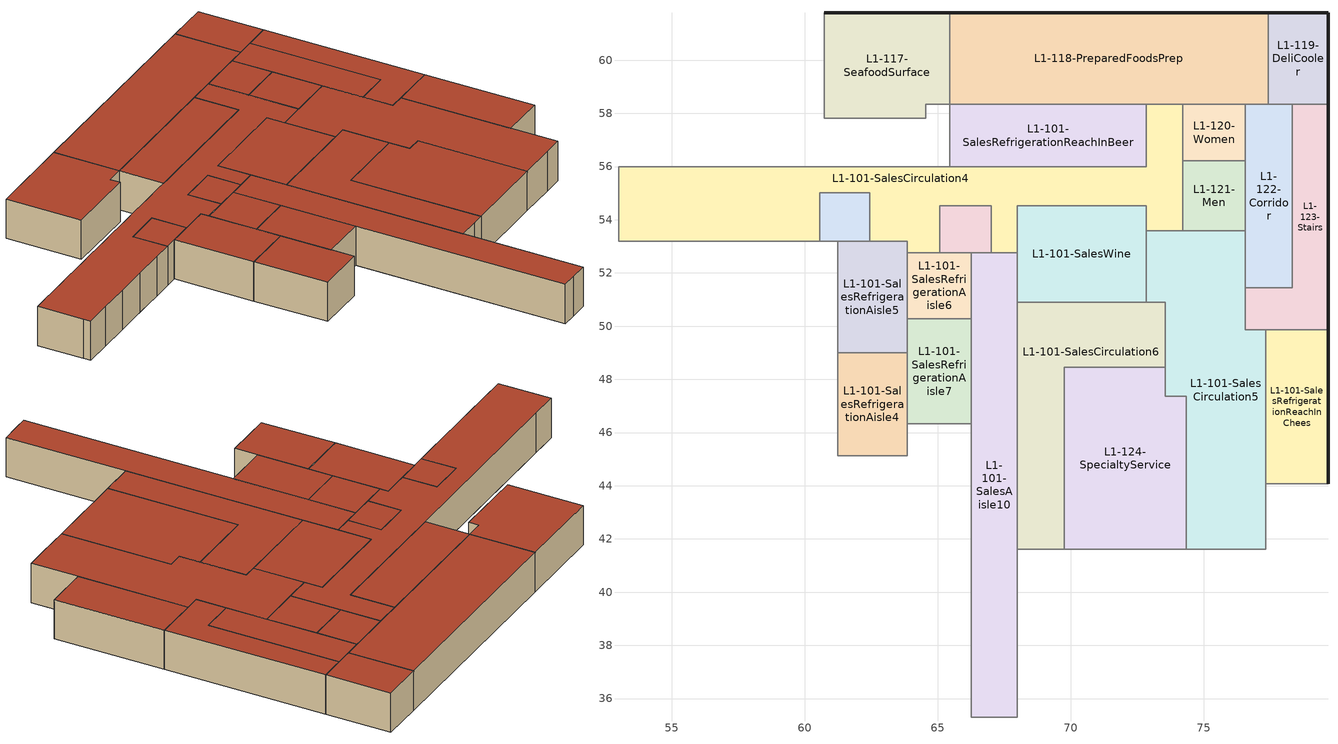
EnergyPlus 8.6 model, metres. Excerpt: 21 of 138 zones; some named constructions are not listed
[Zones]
L1-101-SalesAisle10
 floor ground (Interior Floor): 66.27,35.3 66.27,52.77 68,52.77 68,35.3 z0
 wall to L1-101-SalesRefrigerationAisle7 (Interior Wall): 66.27,50.27 66.27,46.33 z0:2.13
 wall to L1-101-SalesRefrigerationAisle6 (Interior Wall): 66.27,52.77 66.27,50.27 z0:2.13
 wall to L1-101-SalesAisle9 (Interior Wall): 66.27,46.33 66.27,35.3 z0:2.13
 wall to L1-101-SalesRefrigerationEndcap3 (Interior Wall): 66.27,35.3 67.03,35.3 z0:2.13
 wall to L1-101-SalesCirculation7 (Interior Wall): 67.03,35.3 68,35.3 68,41.6 z0:2.13
 wall to L1-101-SalesCirculation6 (Interior Wall): 68,41.6 68,50.9 z0:2.13
 wall to L1-101-SalesWine (Interior Wall): 68,50.9 68,52.77 z0:2.13
 wall to L1-101-SalesCirculation4 (Interior Wall): 68,52.77 67.03,52.77 z0:2.13
 wall to L1-101-SalesRefrigerationEndcap2 (Interior Wall): 67.03,52.77 66.27,52.77 z0:2.13
 roof outside (Exterior Roof): 66.27,35.3 68,35.3 68,52.77 66.27,52.77 z2.13
L1-101-SalesCirculation4
 floor ground (Interior Floor): 53.01,53.19 53.01,55.99 72.85,55.99 72.85,58.34 74.22,58.34 74.22,53.58 72.85,53.58 72.85,54.53 68,54.53 68,52.77 67.03,52.77 67.03,54.53 65.07,54.53 65.07,52.77 63.86,52.77 63.86,53.19 62.45,53.19 62.45,55.02 60.58,55.02 60.58,53.19 z0
 wall to L1-101-SalesCirculationMeatSeafood (Interior Wall): 65.46,55.99 54.53,55.99 z0:2.13
 wall to L1-101-SalesRefrigerationEndcap1 (Interior Wall): 60.58,53.19 60.58,55.02 62.45,55.02 62.45,53.19 z0:2.13
 wall to L1-101-SalesRefrigerationAisle5 (Interior Wall): 62.45,53.19 63.86,53.19 63.86,52.77 z0:2.13
 wall to L1-101-SalesRefrigerationAisle6 (Interior Wall): 63.86,52.77 65.07,52.77 z0:2.13
 wall to L1-101-SalesRefrigerationEndcap2 (Interior Wall): 65.07,52.77 65.07,54.53 67.03,54.53 67.03,52.77 z0:2.13
 wall to L1-101-SalesRefrigerationReachInMeatSubstitutes (Interior Wall): 54.53,55.99 53.01,55.99 z0:2.13
 wall to L1-101-SalesWine (Interior Wall): 68,52.77 68,54.53 72.85,54.53 72.85,53.58 z0:2.13
 wall to L1-101-SalesCirculation5 (Interior Wall): 72.85,53.58 74.22,53.58 z0:2.13
 wall to L1-121-Men (Interior Wall): 74.22,53.58 74.22,56.22 z0:2.13
 wall to L1-120-Women (Interior Wall): 74.22,56.22 74.22,58.34 z0:2.13
 wall to L1-118-PreparedFoodsPrep (Interior Wall): 74.22,58.34 72.85,58.34 z0:2.13
 wall to L1-101-SalesRefrigerationReachInBeer (Interior Wall): 72.85,58.34 72.85,55.99 65.46,55.99 z0:2.13
 wall to L1-101-SalesCirculation3 (Interior Wall): 53.01,55.99 53.01,53.58 z0:2.13
 wall to L1-101-SalesAisle3 (Interior Wall): 53.01,53.58 53.01,53.19 z0:2.13
 wall to L1-101-SalesAisle4 (Interior Wall): 53.01,53.19 54.45,53.19 z0:2.13
 wall to L1-101-SalesAisle5 (Interior Wall): 54.45,53.19 56.1,53.19 z0:2.13
 wall to L1-101-SalesAisle6 (Interior Wall): 56.1,53.19 57.84,53.19 z0:2.13
 wall to L1-101-SalesAisle7 (Interior Wall): 57.84,53.19 59.49,53.19 z0:2.13
 wall to L1-101-SalesAisle8 (Interior Wall): 59.49,53.19 60.58,53.19 z0:2.13
 roof outside (Exterior Roof): 53.01,53.19 60.58,53.19 60.58,55.02 62.45,55.02 62.45,53.19 63.86,53.19 63.86,52.77 65.07,52.77 65.07,54.53 67.03,54.53 67.03,52.77 68,52.77 68,54.53 72.85,54.53 72.85,53.58 74.22,53.58 74.22,58.34 72.85,58.34 72.85,55.99 53.01,55.99 z2.13
L1-101-SalesCirculation5
 floor ground (Interior Floor): 73.55,47.37 73.55,50.9 72.85,50.9 72.85,53.58 76.57,53.58 76.57,49.87 77.34,49.87 77.34,41.6 74.34,41.6 74.34,47.37 z0
 wall to L1-101-SalesRefrigerationReachInChees (Interior Wall): 77.34,44.08 77.34,49.87 z0:2.13
 wall to L1-124-SpecialtyService (Interior Wall): 73.55,48.46 73.55,47.37 74.34,47.37 74.34,42.37 74.34,41.6 z0:2.13
 wall to L1-125-PreparedFoods1 (Interior Wall): 74.34,41.6 76.29,41.6 z0:2.13
 wall to L1-101-SalesCirculation8 (Interior Wall): 76.29,41.6 77.34,41.6 z0:2.13
 wall to L1-101-SalesRefrigerationReachInPrepared (Interior Wall): 77.34,41.6 77.34,44.08 z0:2.13
 wall to L1-123-Stairs (Interior Wall): 77.34,49.87 76.57,49.87 76.57,51.44 z0:2.13
 wall to L1-122-Corridor (Interior Wall): 76.57,51.44 76.57,53.58 z0:2.13
 wall to L1-121-Men (Interior Wall): 76.57,53.58 74.22,53.58 z0:2.13
 wall to L1-101-SalesWine (Interior Wall): 72.85,53.58 72.85,50.9 z0:2.13
 wall to L1-101-SalesCirculation6 (Interior Wall): 72.85,50.9 73.55,50.9 73.55,48.46 z0:2.13
 roof outside (Exterior Roof): 74.34,41.6 77.34,41.6 77.34,49.87 76.57,49.87 76.57,53.58 72.85,53.58 72.85,50.9 73.55,50.9 73.55,47.37 74.34,47.37 z2.13
L1-101-SalesCirculation6
 floor ground (Interior Floor): 68,41.6 68,50.9 73.55,50.9 73.55,48.46 69.77,48.46 69.77,41.6 z0
 wall to L1-125-PreparedFoods1 (Interior Wall): 69.13,41.6 69.77,41.6 z0:2.13
 wall to L1-124-SpecialtyService (Interior Wall): 69.77,41.6 69.77,48.46 73.55,48.46 z0:2.13
 wall to L1-101-SalesWine (Interior Wall): 72.85,50.9 68,50.9 z0:2.13
 wall to L1-101-SalesCirculation7 (Interior Wall): 68,41.6 69.13,41.6 z0:2.13
 roof outside (Exterior Roof): 68,41.6 69.77,41.6 69.77,48.46 73.55,48.46 73.55,50.9 68,50.9 z2.13
L1-101-SalesRefrigerationAisle4
 floor ground (Interior Floor): 61.24,45.13 61.24,49 63.86,49 63.86,45.13 z0
 wall to L1-101-SalesRefrigerationAisle7 (Interior Wall): 63.86,46.33 63.86,49 z0:2.13
 wall to L1-101-SalesRefrigerationAisle5 (Interior Wall): 63.86,49 61.24,49 z0:2.13
 wall to L1-101-SalesAisle8 (Interior Wall): 61.24,49 61.24,45.13 z0:2.13
 wall to L1-101-SalesRefrigerationAisle3 (Interior Wall): 61.24,45.13 63.86,45.13 z0:2.13
 wall to L1-101-SalesAisle9 (Interior Wall): 63.86,45.13 63.86,46.33 z0:2.13
 roof outside (Exterior Roof): 61.24,45.13 63.86,45.13 63.86,49 61.24,49 z2.13
L1-101-SalesRefrigerationAisle5
 floor ground (Interior Floor): 61.24,49 61.24,53.19 63.86,53.19 63.86,49 z0
 wall to L1-101-SalesRefrigerationEndcap1 (Interior Wall): 62.45,53.19 61.24,53.19 z0:2.13
 wall to L1-101-SalesAisle8 (Interior Wall): 61.24,53.19 61.24,49 z0:2.13
 wall to L1-101-SalesRefrigerationAisle7 (Interior Wall): 63.86,49 63.86,50.27 z0:2.13
 wall to L1-101-SalesRefrigerationAisle6 (Interior Wall): 63.86,50.27 63.86,52.77 z0:2.13
 roof outside (Exterior Roof): 61.24,49 63.86,49 63.86,53.19 61.24,53.19 z2.13
L1-101-SalesRefrigerationAisle6
 floor ground (Interior Floor): 63.86,50.27 63.86,52.77 66.27,52.77 66.27,50.27 z0
 wall to L1-101-SalesRefrigerationAisle7 (Interior Wall): 63.86,50.27 66.27,50.27 z0:2.13
 wall to L1-101-SalesRefrigerationEndcap2 (Interior Wall): 66.27,52.77 65.07,52.77 z0:2.13
 roof outside (Exterior Roof): 63.86,50.27 66.27,50.27 66.27,52.77 63.86,52.77 z2.13
L1-101-SalesRefrigerationAisle7
 floor ground (Interior Floor): 63.86,46.33 63.86,50.27 66.27,50.27 66.27,46.33 z0
 wall to L1-101-SalesAisle9 (Interior Wall): 63.86,46.33 66.27,46.33 z0:2.13
 roof outside (Exterior Roof): 63.86,46.33 66.27,46.33 66.27,50.27 63.86,50.27 z2.13
L1-101-SalesRefrigerationEndcap1
 floor ground (Interior Floor): 60.58,53.19 60.58,55.02 62.45,55.02 62.45,53.19 z0
 wall to L1-101-SalesAisle8 (Interior Wall): 60.58,53.19 61.24,53.19 z0:2.13
 roof outside (Exterior Roof): 60.58,53.19 62.45,53.19 62.45,55.02 60.58,55.02 z2.13
L1-101-SalesRefrigerationEndcap2
 floor ground (Interior Floor): 65.07,52.77 65.07,54.53 67.03,54.53 67.03,52.77 z0
 roof outside (Exterior Roof): 65.07,52.77 67.03,52.77 67.03,54.53 65.07,54.53 z2.13
L1-101-SalesRefrigerationReachInBeer
 floor ground (Interior Floor): 65.46,55.99 65.46,58.34 72.85,58.34 72.85,55.99 z0
 wall to L1-101-SalesCirculationMeatSeafood (Interior Wall): 65.46,58.34 65.46,55.99 z0:2.13
 wall to L1-118-PreparedFoodsPrep (Interior Wall): 72.85,58.34 65.46,58.34 z0:2.13
 roof outside (Exterior Roof): 65.46,55.99 72.85,55.99 72.85,58.34 65.46,58.34 z2.13
L1-101-SalesRefrigerationReachInChees
 floor ground (Interior Floor): 77.34,44.08 77.34,49.87 79.67,49.87 79.67,44.08 z0
 wall outside (Exterior Wall): 79.67,44.08 79.67,49.87 z0:2.13
 wall to L1-101-SalesRefrigerationReachInPrepared (Interior Wall): 77.34,44.08 79.67,44.08 z0:2.13
 wall to L1-123-Stairs (Interior Wall): 79.67,49.87 77.34,49.87 z0:2.13
 roof outside (Exterior Roof): 77.34,44.08 79.67,44.08 79.67,49.87 77.34,49.87 z2.13
L1-101-SalesWine
 floor ground (Interior Floor): 68,50.9 68,54.53 72.85,54.53 72.85,50.9 z0
 roof outside (Exterior Roof): 68,50.9 72.85,50.9 72.85,54.53 68,54.53 z2.13
L1-117-SeafoodSurface
 floor ground (Interior Floor): 60.74,57.81 60.74,61.78 65.46,61.78 65.46,58.34 64.56,58.34 64.56,57.81 z0
 wall outside (Exterior Wall): 65.46,61.78 60.74,61.78 z0:2.13
 wall to L1-101-SalesCirculationMeatSeafood (Interior Wall): 60.74,57.81 64.56,57.81 64.56,58.34 65.46,58.34 z0:2.13
 wall to L1-118-PreparedFoodsPrep (Interior Wall): 65.46,58.34 65.46,61.78 z0:2.13
 wall to L1-116-MeatService (Interior Wall): 60.74,61.78 60.74,57.81 z0:2.13
 roof outside (Exterior Roof): 60.74,57.81 64.56,57.81 64.56,58.34 65.46,58.34 65.46,61.78 60.74,61.78 z2.13
L1-118-PreparedFoodsPrep
 floor ground (Interior Floor): 65.46,58.34 65.46,61.78 77.42,61.78 77.42,58.34 z0
 wall outside (Exterior Wall): 77.42,61.78 65.46,61.78 z0:2.13
 wall to L1-122-Corridor (Interior Wall): 76.57,58.34 77.42,58.34 z0:2.13
 wall to L1-119-DeliCooler (Interior Wall): 77.42,58.34 77.42,61.78 z0:2.13
 wall to L1-120-Women (Interior Wall): 74.22,58.34 76.57,58.34 z0:2.13
 roof outside (Exterior Roof): 65.46,58.34 77.42,58.34 77.42,61.78 65.46,61.78 z2.13
L1-119-DeliCooler
 floor ground (Interior Floor): 77.42,58.34 77.42,61.78 79.67,61.78 79.67,58.34 z0
 wall outside (Exterior Wall): 79.67,58.34 79.67,61.78 77.42,61.78 z0:2.13
 wall to L1-123-Stairs (Interior Wall): 78.33,58.34 79.67,58.34 z0:2.13
 wall to L1-122-Corridor (Interior Wall): 77.42,58.34 78.33,58.34 z0:2.13
 roof outside (Exterior Roof): 77.42,58.34 79.67,58.34 79.67,61.78 77.42,61.78 z2.13
L1-120-Women
 floor ground (Interior Floor): 74.22,56.22 74.22,58.34 76.57,58.34 76.57,56.22 z0
 wall to L1-121-Men (Interior Wall): 74.22,56.22 76.57,56.22 z0:2.13
 wall to L1-122-Corridor (Interior Wall): 76.57,56.22 76.57,58.34 z0:2.13
 roof outside (Exterior Roof): 74.22,56.22 76.57,56.22 76.57,58.34 74.22,58.34 z2.13
L1-121-Men
 floor ground (Interior Floor): 74.22,53.58 74.22,56.22 76.57,56.22 76.57,53.58 z0
 wall to L1-122-Corridor (Interior Wall): 76.57,53.58 76.57,56.22 z0:2.13
 roof outside (Exterior Roof): 74.22,53.58 76.57,53.58 76.57,56.22 74.22,56.22 z2.13
L1-122-Corridor
 floor ground (Interior Floor): 76.57,51.44 76.57,58.34 78.33,58.34 78.33,51.44 z0
 wall to L1-123-Stairs (Interior Wall): 76.57,51.44 78.33,51.44 78.33,58.34 z0:2.13
 roof outside (Exterior Roof): 76.57,51.44 78.33,51.44 78.33,58.34 76.57,58.34 z2.13
L1-123-Stairs
 floor ground (Interior Floor): 76.57,49.87 76.57,51.44 78.33,51.44 78.33,58.34 79.67,58.34 79.67,49.87 z0
 wall outside (Exterior Wall): 79.67,49.87 79.67,58.34 z0:2.13
 roof outside (Exterior Roof): 76.57,49.87 79.67,49.87 79.67,58.34 78.33,58.34 78.33,51.44 76.57,51.44 z2.13
L1-124-SpecialtyService
 floor ground (Interior Floor): 69.77,41.6 69.77,48.46 73.55,48.46 73.55,47.37 74.34,47.37 74.34,41.6 z0
 wall to L1-125-PreparedFoods1 (Interior Wall): 69.77,41.6 74.34,41.6 z0:2.13
 roof outside (Exterior Roof): 69.77,41.6 74.34,41.6 74.34,47.37 73.55,47.37 73.55,48.46 69.77,48.46 z2.13
[Zone] Type=1
L1-123-Stairs; L1-122-Corridor; L1-120-Women; L1-118-PreparedFoodsPrep; L1-121-Men; L1-101-SalesCirculation5; L1-101-SalesRefrigerationReachInChees; L1-101-SalesRefrigerationAisle5; L1-101-SalesCirculation4; L1-101-SalesRefrigerationEndcap1; L1-101-SalesRefrigerationAisle4; L1-101-SalesRefrigerationAisle7; L1-101-SalesAisle10; L1-101-SalesRefrigerationAisle6; L1-101-SalesCirculation6; L1-124-SpecialtyService; L1-101-SalesWine; L1-101-SalesRefrigerationEndcap2; L1-101-SalesRefrigerationReachInBeer; L1-117-SeafoodSurface; L1-119-DeliCooler
